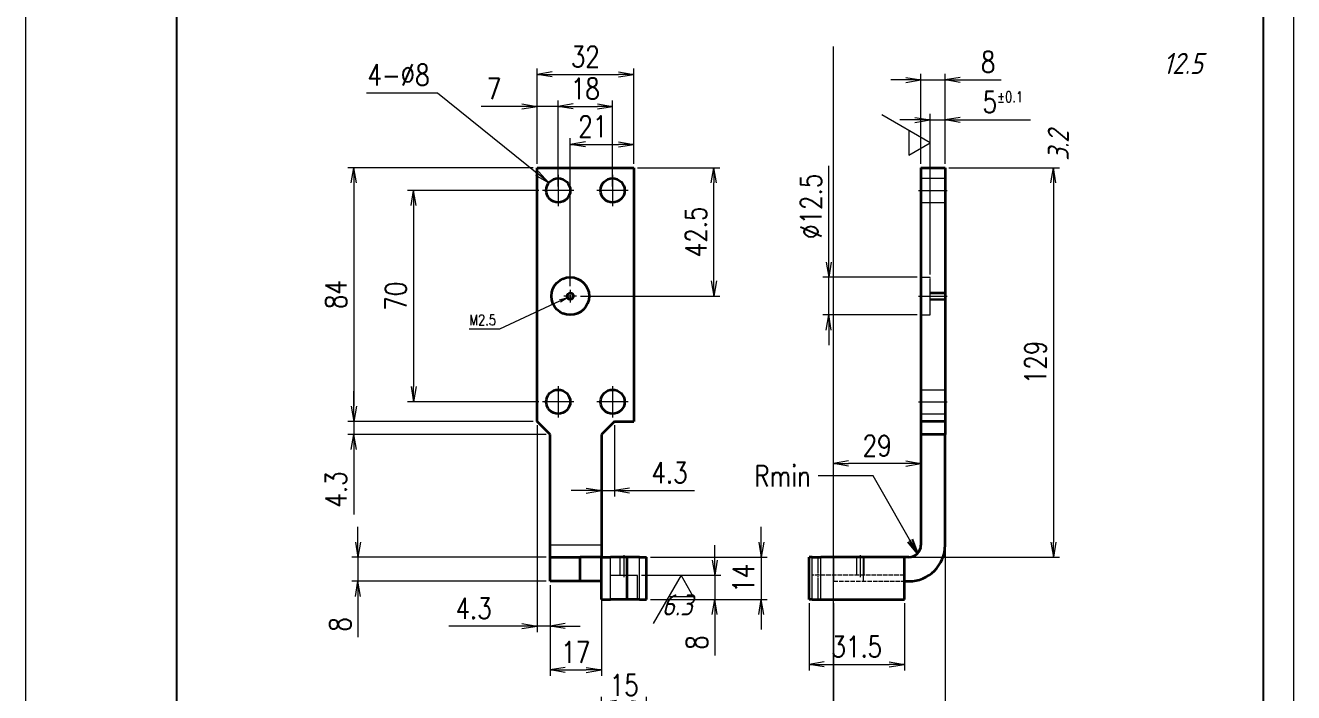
# Model space of a CAD drawing. Header units: millimetres. Extents: x -24576 to 162381, y -42879 to 1708.
# Drawn here: x 94812.8 to 95232.8, y 1090.1 to 1311 of the extents above; entities that cross this region are included whole.
import ezdxf
from ezdxf.enums import TextEntityAlignment as Align

# ---------------------------------------------------------------- set-up
doc = ezdxf.new("R2010")
doc.units = ezdxf.units.MM
doc.header["$LTSCALE"] = 0.5
for name, pattern in [('AM_ISO02W050x2', [3.75, 3, -0.75]), ('AM_ISO08W050x2', [9, 6, -0.75, 1.5, -0.75]), ('DOT2', [0.125, 0, -0.125])]:
    doc.linetypes.add(name, pattern=pattern)
for name, color, linetype, lineweight in [('CENTER', 2, 'AM_ISO08W050x2', 15), ('HIDDEN', 1, 'AM_ISO02W050x2', 18), ('图框', 7, 'Continuous', 18), ('标注线', 3, 'Continuous', 18), ('细实线', 3, 'Continuous', 18)]:
    doc.layers.add(name, color=color, linetype=linetype, lineweight=lineweight)
doc.layers.add('SYMBOL', color=7, linetype='Continuous')
doc.layers.add('图\\M+19E79\\M+195B6\\M+18E9A', color=7, linetype='Continuous')
doc.layers.add('打印-禁用', color=7, linetype='Continuous', lineweight=15, plot=False)
doc.styles.add('DIM', font='romans.shx', dxfattribs={"width": 0.8, "bigfont": 'bigfont.shx'})
doc.styles.add('机械长仿宋', font='gbenor.shx', dxfattribs={"height": 1, "bigfont": 'gbcbig.shx'})
doc.dimstyles.new('DEH 1-1$3', dxfattribs={"dimtxt": 3.5, "dimasz": 2.5, "dimexe": 1, "dimexo": 0.625, "dimgap": 1.2, "dimtad": 1, "dimtoh": 1, "dimdsep": 46, "dimtxsty": 'DIM', "dimblk": 'OPEN', "dimcen": 0, "dimclrd": 8, "dimclre": 8, "dimclrt": 2, "dimazin": 2, "dimtfac": 0.5, "dimtofl": 0, "dimtmove": 0, "dimatfit": 3, "dimldrblk": 'OPEN', "dimfxl": 0, "dimtolj": 2, "dimlwd": 18, "dimlwe": 18, "dimarcsym": 0})
doc.dimstyles.new('DEH 1-2$0', dxfattribs={"dimscale": 2, "dimtxt": 3.5, "dimasz": 2.5, "dimexe": 1, "dimexo": 0.625, "dimgap": 1.2, "dimtad": 1, "dimdsep": 46, "dimtxsty": 'DIM', "dimblk": 'OPEN', "dimcen": 0, "dimclrd": 8, "dimclre": 8, "dimclrt": 2, "dimazin": 2, "dimtfac": 0.5, "dimtmove": 0, "dimatfit": 3, "dimldrblk": 'OPEN', "dimfxl": 0, "dimtolj": 2, "dimlwd": 13, "dimlwe": 13, "dimarcsym": 0})
doc.dimstyles.new('DEH 1-2$3', dxfattribs={"dimscale": 2, "dimtxt": 3.5, "dimasz": 2.5, "dimexe": 1, "dimexo": 0.625, "dimgap": 1.2, "dimtad": 1, "dimtoh": 1, "dimdsep": 46, "dimtxsty": 'DIM', "dimblk": 'OPEN', "dimcen": 0, "dimclrd": 8, "dimclre": 8, "dimclrt": 2, "dimazin": 2, "dimtfac": 0.5, "dimtofl": 0, "dimtmove": 0, "dimatfit": 3, "dimldrblk": 'OPEN', "dimfxl": 0, "dimtolj": 2, "dimlwd": 18, "dimlwe": 18, "dimarcsym": 0})
doc.dimstyles.new('DEH 1-2$7', dxfattribs={"dimscale": 2, "dimtxt": 3.5, "dimasz": 2.5, "dimexe": 1, "dimexo": 0.625, "dimgap": 1.2, "dimtad": 1, "dimdsep": 46, "dimtxsty": 'DIM', "dimblk": 'OPEN', "dimcen": 0, "dimclrd": 8, "dimclre": 8, "dimclrt": 2, "dimazin": 2, "dimtfac": 0.5, "dimtmove": 0, "dimatfit": 3, "dimldrblk": 'OPEN', "dimfxl": 0, "dimtolj": 2, "dimlwd": 13, "dimlwe": 13, "dimarcsym": 0})

# ---------------------------------------------------------------- blocks, each defined once
blk = doc.blocks.new('GZDEH零件A4图框V01版')
at = {"layer": '图\\M+19E79\\M+195B6\\M+18E9A', "linetype": 'Continuous'}
for p, q in [((25, 292), (25, 13.5)), ((205, 13.5), (205, 292))]:
    blk.add_line(p, q, dxfattribs=at)
at = {"layer": '打印-禁用', "linetype": 'Continuous'}
for p, q in [((0, 297), (0, 0)), ((210, 297), (210, 0))]:
    blk.add_line(p, q, dxfattribs=at)
blk = doc.blocks.new('DEH A4')
at = {"layer": '图框'}
blk.add_blockref('GZDEH零件A4图框V01版', (0, 0), dxfattribs=at)
blk = doc.blocks.new('FINISHER_TR')
at = {"layer": '标注线'}
for p, q in [((0, 0), (4.62, 8)), ((-2.02, 3.5), (0, 0)), ((2.02, 3.5), (-2.02, 3.5))]:
    blk.add_line(p, q, dxfattribs=at)
at = {"layer": '标注线', "color": 2, "style": '机械长仿宋', "oblique": 15}
blk.add_attdef('0.0', text='', height=3.5, dxfattribs=at).set_placement((2.03, -24.04), align=Align.BOTTOM_RIGHT)
blk = doc.blocks.new('其余12.5')
at = {"layer": '标注线'}
blk.add_blockref('FINISHER_TR', (0, 0), dxfattribs=at).add_auto_attribs({'0.0': '12.5'})
at = {"layer": '标注线', "color": 7, "linetype": 'DOT2', "style": '机械长仿宋'}
blk.add_text('其余', height=3.5, dxfattribs=at).set_placement((-8.38, 0.4))
blk = doc.blocks.new('_Open')
at = {"color": 0, "linetype": 'ByBlock', "lineweight": -2}
for p, q in [((-1, 0.167), (0, 0)), ((-1, -0.167), (0, 0)), ((0, 0), (-1, 0))]:
    blk.add_line(p, q, dxfattribs=at)
blk = doc.blocks.new('*D7')
at = {"layer": 'Defpoints', "color": 0, "transparency": 16777216}
for p in [(94984, 1256.4), (94941.33, 1186.4), (94984, 1186.4)]:
    blk.add_point(p, dxfattribs=at)
at = {"layer": '标注线', "color": 8, "lineweight": 13, "transparency": 16777216}
for p, q in [((94982.75, 1256.4), (94939.33, 1256.4)), ((94941.33, 1251.4), (94941.33, 1191.4)), ((94982.75, 1186.4), (94939.33, 1186.4))]:
    blk.add_line(p, q, dxfattribs=at)
at = {"layer": '标注线', "color": 8, "lineweight": 13, "transparency": 16777216, "xscale": 5, "yscale": 5, "zscale": 5}
for p, rotation in [((94941.33, 1256.4), 90), ((94941.33, 1186.4), 270)]:
    blk.add_blockref('_Open', p, dxfattribs=dict(at, rotation=rotation))
at = {"layer": '标注线', "color": 2, "transparency": 16777216, "insert": (94935.43, 1221.36), "char_height": 7, "attachment_point": 5, "rotation": 90, "style": 'DIM'}
blk.add_mtext('\\A2;70', dxfattribs=at)
blk = doc.blocks.new('*D8')
at = {"layer": 'Defpoints', "color": 0, "transparency": 16777216}
for p in [(95007.2, 1284.19), (94989.2, 1256.4), (95007.2, 1256.4)]:
    blk.add_point(p, dxfattribs=at)
at = {"layer": '标注线', "color": 8, "lineweight": 13, "transparency": 16777216}
for p, q in [((94989.2, 1257.65), (94989.2, 1286.19)), ((95007.2, 1257.65), (95007.2, 1286.19)), ((94994.2, 1284.19), (95002.2, 1284.19))]:
    blk.add_line(p, q, dxfattribs=at)
at = {"layer": '标注线', "color": 8, "lineweight": 13, "transparency": 16777216, "xscale": 5, "yscale": 5, "zscale": 5, "rotation": 180}
blk.add_blockref('_Open', (94989.2, 1284.19), dxfattribs=at)
at = {"layer": '标注线', "color": 8, "lineweight": 13, "transparency": 16777216, "xscale": 5, "yscale": 5, "zscale": 5}
blk.add_blockref('_Open', (95007.2, 1284.19), dxfattribs=at)
at = {"layer": '标注线', "color": 2, "transparency": 16777216, "insert": (94998.2, 1290.09), "char_height": 7, "attachment_point": 5, "style": 'DIM'}
blk.add_mtext('\\A2;18', dxfattribs=at)
blk = doc.blocks.new('*D9')
at = {"layer": 'Defpoints', "color": 0, "transparency": 16777216}
for p in [(95014.2, 1294.78), (94982.2, 1263.9), (95014.2, 1263.9)]:
    blk.add_point(p, dxfattribs=at)
at = {"layer": '标注线', "color": 8, "lineweight": 13, "transparency": 16777216}
for p, q in [((94982.2, 1265.15), (94982.2, 1296.78)), ((94987.2, 1294.78), (95009.2, 1294.78)), ((95014.2, 1265.15), (95014.2, 1296.78))]:
    blk.add_line(p, q, dxfattribs=at)
at = {"layer": '标注线', "color": 8, "lineweight": 13, "transparency": 16777216, "xscale": 5, "yscale": 5, "zscale": 5, "rotation": 180}
blk.add_blockref('_Open', (94982.2, 1294.78), dxfattribs=at)
at = {"layer": '标注线', "color": 8, "lineweight": 13, "transparency": 16777216, "xscale": 5, "yscale": 5, "zscale": 5}
blk.add_blockref('_Open', (95014.2, 1294.78), dxfattribs=at)
at = {"layer": '标注线', "color": 2, "transparency": 16777216, "insert": (94998.2, 1300.68), "char_height": 7, "attachment_point": 5, "style": 'DIM'}
blk.add_mtext('\\A2;32', dxfattribs=at)
blk = doc.blocks.new('*D10')
at = {"layer": 'Defpoints', "color": 0, "transparency": 16777216}
for p in [(94982.2, 1263.9), (94921.52, 1179.9), (94982.2, 1179.9)]:
    blk.add_point(p, dxfattribs=at)
at = {"layer": '标注线', "color": 8, "lineweight": 13, "transparency": 16777216}
for p, q in [((94980.95, 1263.9), (94919.52, 1263.9)), ((94921.52, 1258.9), (94921.52, 1184.9)), ((94980.95, 1179.9), (94919.52, 1179.9))]:
    blk.add_line(p, q, dxfattribs=at)
at = {"layer": '标注线', "color": 8, "lineweight": 13, "transparency": 16777216, "xscale": 5, "yscale": 5, "zscale": 5}
for p, rotation in [((94921.52, 1263.9), 90), ((94921.52, 1179.9), 270)]:
    blk.add_blockref('_Open', p, dxfattribs=dict(at, rotation=rotation))
at = {"layer": '标注线', "color": 2, "transparency": 16777216, "insert": (94915.62, 1221.9), "char_height": 7, "attachment_point": 5, "rotation": 90, "style": 'DIM'}
blk.add_mtext('\\A2;84', dxfattribs=at)
blk = doc.blocks.new('*D11')
at = {"layer": 'Defpoints', "color": 0, "transparency": 16777216}
for p in [(94982.2, 1179.9), (94921.52, 1175.6), (94986.5, 1175.6)]:
    blk.add_point(p, dxfattribs=at)
at = {"layer": '标注线', "color": 8, "lineweight": 13, "transparency": 16777216}
for p, q in [((94921.52, 1184.9), (94921.52, 1189.9)), ((94980.95, 1179.9), (94919.52, 1179.9)), ((94921.52, 1179.9), (94921.52, 1175.6)), ((94985.25, 1175.6), (94919.52, 1175.6)), ((94921.52, 1170.6), (94921.52, 1149.06))]:
    blk.add_line(p, q, dxfattribs=at)
at = {"layer": '标注线', "color": 8, "lineweight": 13, "transparency": 16777216, "xscale": 5, "yscale": 5, "zscale": 5}
for p, rotation in [((94921.52, 1179.9), 270), ((94921.52, 1175.6), 90)]:
    blk.add_blockref('_Open', p, dxfattribs=dict(at, rotation=rotation))
at = {"layer": '标注线', "color": 2, "transparency": 16777216, "insert": (94915.62, 1157.33), "char_height": 7, "attachment_point": 5, "rotation": 90, "style": 'DIM'}
blk.add_mtext('\\A2;4.3', dxfattribs=at)
blk = doc.blocks.new('*D12')
at = {"layer": 'Defpoints', "color": 0, "transparency": 16777216}
for p in [(95117.33, 1292.99), (95109.33, 1263.9), (95117.33, 1263.9)]:
    blk.add_point(p, dxfattribs=at)
at = {"layer": '标注线', "color": 8, "lineweight": 13, "transparency": 16777216}
for p, q in [((95109.33, 1265.15), (95109.33, 1294.99)), ((95117.33, 1265.15), (95117.33, 1294.99)), ((95104.33, 1292.99), (95099.33, 1292.99)), ((95109.33, 1292.99), (95117.33, 1292.99)), ((95122.33, 1292.99), (95135.86, 1292.99))]:
    blk.add_line(p, q, dxfattribs=at)
at = {"layer": '标注线', "color": 8, "lineweight": 13, "transparency": 16777216, "xscale": 5, "yscale": 5, "zscale": 5}
blk.add_blockref('_Open', (95109.33, 1292.99), dxfattribs=at)
at = {"layer": '标注线', "color": 8, "lineweight": 13, "transparency": 16777216, "xscale": 5, "yscale": 5, "zscale": 5, "rotation": 180}
blk.add_blockref('_Open', (95117.33, 1292.99), dxfattribs=at)
at = {"layer": '标注线', "color": 2, "transparency": 16777216, "insert": (95131.6, 1298.89), "char_height": 7, "attachment_point": 5, "style": 'DIM'}
blk.add_mtext('\\A2;8', dxfattribs=at)
blk = doc.blocks.new('*D13')
at = {"layer": 'Defpoints', "color": 0, "transparency": 16777216}
for p in [(94986.09, 1258.91), (94992.31, 1253.88)]:
    blk.add_point(p, dxfattribs=at)
at = {"layer": '标注线', "color": 8, "lineweight": 18, "transparency": 16777216}
for p, q in [((94925.77, 1288.74), (94949.24, 1288.74)), ((94949.24, 1288.74), (94982.2, 1262.06))]:
    blk.add_line(p, q, dxfattribs=at)
at = {"layer": '标注线', "color": 8, "lineweight": 18, "transparency": 16777216, "xscale": 5, "yscale": 5, "zscale": 5, "rotation": 321.0126095269019}
blk.add_blockref('_Open', (94986.09, 1258.91), dxfattribs=at)
at = {"layer": '标注线', "color": 2, "transparency": 16777216, "insert": (94936.31, 1294.64), "char_height": 7, "attachment_point": 5, "style": 'DIM'}
blk.add_mtext('\\A2;4-%%c8', dxfattribs=at)
blk = doc.blocks.new('*D14')
at = {"layer": 'Defpoints', "color": 0, "transparency": 16777216}
for p in [(95117.33, 1263.9), (95105.33, 1134.95), (95153.18, 1134.95)]:
    blk.add_point(p, dxfattribs=at)
at = {"layer": '标注线', "color": 8, "lineweight": 13, "transparency": 16777216}
for p, q in [((95118.58, 1263.9), (95155.18, 1263.9)), ((95153.18, 1258.9), (95153.18, 1139.95)), ((95106.58, 1134.95), (95155.18, 1134.95))]:
    blk.add_line(p, q, dxfattribs=at)
at = {"layer": '标注线', "color": 8, "lineweight": 13, "transparency": 16777216, "xscale": 5, "yscale": 5, "zscale": 5}
for p, rotation in [((95153.18, 1263.9), 90), ((95153.18, 1134.95), 270)]:
    blk.add_blockref('_Open', p, dxfattribs=dict(at, rotation=rotation))
at = {"layer": '标注线', "color": 2, "transparency": 16777216, "insert": (95147.28, 1199.42), "char_height": 7, "attachment_point": 5, "rotation": 90, "style": 'DIM'}
blk.add_mtext('\\A2;129', dxfattribs=at)
blk = doc.blocks.new('*D15')
at = {"layer": 'Defpoints', "color": 0, "transparency": 16777216}
for p in [(94982.2, 1179.9), (94986.5, 1126.95), (94986.5, 1112.11)]:
    blk.add_point(p, dxfattribs=at)
at = {"layer": '标注线', "color": 8, "lineweight": 13, "transparency": 16777216}
for p, q in [((94982.2, 1178.65), (94982.2, 1110.11)), ((94986.5, 1125.7), (94986.5, 1110.11)), ((94977.2, 1112.11), (94952.94, 1112.11)), ((94986.5, 1112.11), (94982.2, 1112.11)), ((94991.5, 1112.11), (94996.5, 1112.11))]:
    blk.add_line(p, q, dxfattribs=at)
at = {"layer": '标注线', "color": 8, "lineweight": 13, "transparency": 16777216, "xscale": 5, "yscale": 5, "zscale": 5}
blk.add_blockref('_Open', (94982.2, 1112.11), dxfattribs=at)
at = {"layer": '标注线', "color": 8, "lineweight": 13, "transparency": 16777216, "xscale": 5, "yscale": 5, "zscale": 5, "rotation": 180}
blk.add_blockref('_Open', (94986.5, 1112.11), dxfattribs=at)
at = {"layer": '标注线', "color": 2, "transparency": 16777216, "insert": (94961.21, 1118.01), "char_height": 7, "attachment_point": 5, "style": 'DIM'}
blk.add_mtext('\\A2;4.3', dxfattribs=at)
blk = doc.blocks.new('*D16')
at = {"layer": 'Defpoints', "color": 0, "transparency": 16777216}
for p in [(94986.5, 1126.95), (95003.5, 1126.95), (95003.5, 1097.59)]:
    blk.add_point(p, dxfattribs=at)
at = {"layer": '标注线', "color": 8, "lineweight": 13, "transparency": 16777216}
for p, q in [((94986.5, 1125.7), (94986.5, 1095.59)), ((95003.5, 1125.7), (95003.5, 1095.59)), ((94991.5, 1097.59), (94998.5, 1097.59))]:
    blk.add_line(p, q, dxfattribs=at)
at = {"layer": '标注线', "color": 8, "lineweight": 13, "transparency": 16777216, "xscale": 5, "yscale": 5, "zscale": 5, "rotation": 180}
blk.add_blockref('_Open', (94986.5, 1097.59), dxfattribs=at)
at = {"layer": '标注线', "color": 8, "lineweight": 13, "transparency": 16777216, "xscale": 5, "yscale": 5, "zscale": 5}
blk.add_blockref('_Open', (95003.5, 1097.59), dxfattribs=at)
at = {"layer": '标注线', "color": 2, "transparency": 16777216, "insert": (94995, 1103.49), "char_height": 7, "attachment_point": 5, "style": 'DIM'}
blk.add_mtext('\\A2;17', dxfattribs=at)
blk = doc.blocks.new('*D17')
at = {"layer": 'Defpoints', "color": 0, "transparency": 16777216}
for p in [(95007.8, 1179.9), (95003.5, 1175.6), (95007.8, 1156.99)]:
    blk.add_point(p, dxfattribs=at)
at = {"layer": '标注线', "color": 8, "lineweight": 13, "transparency": 16777216}
for p, q in [((95007.8, 1178.65), (95007.8, 1154.99)), ((95003.5, 1174.35), (95003.5, 1154.99)), ((94998.5, 1156.99), (94993.5, 1156.99)), ((95003.5, 1156.99), (95007.8, 1156.99)), ((95012.8, 1156.99), (95034.33, 1156.99))]:
    blk.add_line(p, q, dxfattribs=at)
at = {"layer": '标注线', "color": 8, "lineweight": 13, "transparency": 16777216, "xscale": 5, "yscale": 5, "zscale": 5}
blk.add_blockref('_Open', (95003.5, 1156.99), dxfattribs=at)
at = {"layer": '标注线', "color": 8, "lineweight": 13, "transparency": 16777216, "xscale": 5, "yscale": 5, "zscale": 5, "rotation": 180}
blk.add_blockref('_Open', (95007.8, 1156.99), dxfattribs=at)
at = {"layer": '标注线', "color": 2, "transparency": 16777216, "insert": (95026.07, 1162.89), "char_height": 7, "attachment_point": 5, "style": 'DIM'}
blk.add_mtext('\\A2;4.3', dxfattribs=at)
blk = doc.blocks.new('*D21')
at = {"layer": 'Defpoints', "color": 0, "transparency": 16777216}
for p in [(95018.5, 1086.66), (95003.5, 1024.05), (95018.5, 1023.17)]:
    blk.add_point(p, dxfattribs=at)
at = {"layer": '标注线', "color": 8, "lineweight": 13, "transparency": 16777216}
for p, q in [((95003.5, 1025.3), (95003.5, 1088.66)), ((95018.5, 1024.42), (95018.5, 1088.66)), ((95008.5, 1086.66), (95013.5, 1086.66))]:
    blk.add_line(p, q, dxfattribs=at)
at = {"layer": '标注线', "color": 8, "lineweight": 13, "transparency": 16777216, "xscale": 5, "yscale": 5, "zscale": 5, "rotation": 180}
blk.add_blockref('_Open', (95003.5, 1086.66), dxfattribs=at)
at = {"layer": '标注线', "color": 8, "lineweight": 13, "transparency": 16777216, "xscale": 5, "yscale": 5, "zscale": 5}
blk.add_blockref('_Open', (95018.5, 1086.66), dxfattribs=at)
at = {"layer": '标注线', "color": 2, "transparency": 16777216, "insert": (95011.05, 1092.56), "char_height": 7, "attachment_point": 5, "style": 'DIM'}
blk.add_mtext('\\A2;15', dxfattribs=at)
blk = doc.blocks.new('*D22')
at = {"layer": 'Defpoints', "color": 0, "transparency": 16777216}
for p in [(95018.5, 1134.95), (95018.5, 1120.95), (95056.45, 1120.95)]:
    blk.add_point(p, dxfattribs=at)
at = {"layer": '标注线', "color": 8, "lineweight": 13, "transparency": 16777216}
for p, q in [((95056.45, 1139.95), (95056.45, 1144.95)), ((95019.75, 1134.95), (95058.45, 1134.95)), ((95056.45, 1134.95), (95056.45, 1120.95)), ((95019.75, 1120.95), (95058.45, 1120.95)), ((95056.45, 1115.95), (95056.45, 1110.95))]:
    blk.add_line(p, q, dxfattribs=at)
at = {"layer": '标注线', "color": 8, "lineweight": 13, "transparency": 16777216, "xscale": 5, "yscale": 5, "zscale": 5}
for p, rotation in [((95056.45, 1134.95), 270), ((95056.45, 1120.95), 90)]:
    blk.add_blockref('_Open', p, dxfattribs=dict(at, rotation=rotation))
at = {"layer": '标注线', "color": 2, "transparency": 16777216, "insert": (95050.55, 1127.95), "char_height": 7, "attachment_point": 5, "rotation": 90, "style": 'DIM'}
blk.add_mtext('\\A2;14', dxfattribs=at)
blk = doc.blocks.new('*D23')
at = {"layer": 'Defpoints', "color": 0, "transparency": 16777216}
for p in [(95072.33, 1120.95), (95103.83, 1120.95), (95103.83, 1099.41)]:
    blk.add_point(p, dxfattribs=at)
at = {"layer": '标注线', "color": 8, "lineweight": 13, "transparency": 16777216}
for p, q in [((95072.33, 1119.7), (95072.33, 1097.41)), ((95103.83, 1119.7), (95103.83, 1097.41)), ((95077.33, 1099.41), (95098.83, 1099.41))]:
    blk.add_line(p, q, dxfattribs=at)
at = {"layer": '标注线', "color": 8, "lineweight": 13, "transparency": 16777216, "xscale": 5, "yscale": 5, "zscale": 5, "rotation": 180}
blk.add_blockref('_Open', (95072.33, 1099.41), dxfattribs=at)
at = {"layer": '标注线', "color": 8, "lineweight": 13, "transparency": 16777216, "xscale": 5, "yscale": 5, "zscale": 5}
blk.add_blockref('_Open', (95103.83, 1099.41), dxfattribs=at)
at = {"layer": '标注线', "color": 2, "transparency": 16777216, "insert": (95088.08, 1105.31), "char_height": 7, "attachment_point": 5, "style": 'DIM'}
blk.add_mtext('\\A2;31.5', dxfattribs=at)
blk = doc.blocks.new('*D28')
at = {"layer": 'Defpoints', "color": 0, "transparency": 16777216}
for p in [(95015.5, 1128.95), (95041.02, 1128.95), (95018.5, 1120.95)]:
    blk.add_point(p, dxfattribs=at)
at = {"layer": '标注线', "color": 8, "lineweight": 13, "transparency": 16777216}
for p, q in [((95041.02, 1133.95), (95041.02, 1138.95)), ((95016.75, 1128.95), (95043.02, 1128.95)), ((95041.02, 1128.95), (95041.02, 1120.95)), ((95019.75, 1120.95), (95043.02, 1120.95)), ((95041.02, 1115.95), (95041.02, 1102.41))]:
    blk.add_line(p, q, dxfattribs=at)
at = {"layer": '标注线', "color": 8, "lineweight": 13, "transparency": 16777216, "xscale": 5, "yscale": 5, "zscale": 5}
for p, rotation in [((95041.02, 1128.95), 270), ((95041.02, 1120.95), 90)]:
    blk.add_blockref('_Open', p, dxfattribs=dict(at, rotation=rotation))
at = {"layer": '标注线', "color": 2, "transparency": 16777216, "insert": (95035.12, 1106.68), "char_height": 7, "attachment_point": 5, "rotation": 90, "style": 'DIM'}
blk.add_mtext('\\A2;8', dxfattribs=at)
blk = doc.blocks.new('FINISHER_BL')
at = {"layer": '细实线'}
for p, q in [((0, 0), (-4.62, -8)), ((2.02, -3.5), (0, 0)), ((-2.02, -3.5), (2.02, -3.5))]:
    blk.add_line(p, q, dxfattribs=at)
at = {"layer": '细实线', "color": 2, "style": '机械长仿宋', "oblique": 15}
blk.add_attdef('0.0', text='', height=3.5, dxfattribs=at).set_placement((-3.21, -3.16), align=Align.TOP_LEFT)
blk = doc.blocks.new('*D32')
at = {"layer": 'Defpoints', "color": 0, "transparency": 16777216}
for p in [(95078.82, 1227.65), (95109.33, 1227.65), (95109.33, 1215.15)]:
    blk.add_point(p, dxfattribs=at)
at = {"layer": '标注线', "color": 8, "lineweight": 13, "transparency": 16777216}
for p, q in [((95078.82, 1232.65), (95078.82, 1264.58)), ((95108.08, 1227.65), (95076.82, 1227.65)), ((95078.82, 1215.15), (95078.82, 1227.65)), ((95108.08, 1215.15), (95076.82, 1215.15)), ((95078.82, 1210.15), (95078.82, 1205.15))]:
    blk.add_line(p, q, dxfattribs=at)
at = {"layer": '标注线', "color": 8, "lineweight": 13, "transparency": 16777216, "xscale": 5, "yscale": 5, "zscale": 5}
for p, rotation in [((95078.82, 1227.65), 270), ((95078.82, 1215.15), 90)]:
    blk.add_blockref('_Open', p, dxfattribs=dict(at, rotation=rotation))
at = {"layer": '标注线', "color": 2, "transparency": 16777216, "insert": (95072.92, 1251.11), "char_height": 7, "attachment_point": 5, "rotation": 90, "style": 'DIM'}
blk.add_mtext('\\A2;%%c12.5', dxfattribs=at)
blk = doc.blocks.new('*D33')
at = {"layer": 'Defpoints', "color": 0, "transparency": 16777216}
for p in [(95117.33, 1279.73), (95117.33, 1263.9), (95112.33, 1227.26)]:
    blk.add_point(p, dxfattribs=at)
at = {"layer": '标注线', "color": 8, "lineweight": 13, "transparency": 16777216}
for p, q in [((95112.33, 1228.51), (95112.33, 1281.73)), ((95117.33, 1265.15), (95117.33, 1281.73)), ((95107.33, 1279.73), (95102.33, 1279.73)), ((95112.33, 1279.73), (95117.33, 1279.73)), ((95122.33, 1279.73), (95145.6, 1279.73))]:
    blk.add_line(p, q, dxfattribs=at)
at = {"layer": '标注线', "color": 8, "lineweight": 13, "transparency": 16777216, "xscale": 5, "yscale": 5, "zscale": 5}
blk.add_blockref('_Open', (95112.33, 1279.73), dxfattribs=at)
at = {"layer": '标注线', "color": 8, "lineweight": 13, "transparency": 16777216, "xscale": 5, "yscale": 5, "zscale": 5, "rotation": 180}
blk.add_blockref('_Open', (95117.33, 1279.73), dxfattribs=at)
at = {"layer": '标注线', "color": 2, "transparency": 16777216, "insert": (95136.46, 1285.63), "char_height": 7, "attachment_point": 5, "style": 'DIM'}
blk.add_mtext('\\A2;5{\\H3.500000;±0.1}', dxfattribs=at)
blk = doc.blocks.new('*D34')
at = {"layer": 'Defpoints', "color": 0, "transparency": 16777216}
for p in [(94982.2, 1284.19), (94982.2, 1263.9), (94989.2, 1257.65)]:
    blk.add_point(p, dxfattribs=at)
at = {"layer": '标注线', "color": 8, "lineweight": 13, "transparency": 16777216}
for p, q in [((94982.2, 1265.15), (94982.2, 1286.19)), ((94989.2, 1258.9), (94989.2, 1286.19)), ((94977.2, 1284.19), (94963.67, 1284.19)), ((94989.2, 1284.19), (94982.2, 1284.19)), ((94994.2, 1284.19), (94999.2, 1284.19))]:
    blk.add_line(p, q, dxfattribs=at)
at = {"layer": '标注线', "color": 8, "lineweight": 13, "transparency": 16777216, "xscale": 5, "yscale": 5, "zscale": 5}
blk.add_blockref('_Open', (94982.2, 1284.19), dxfattribs=at)
at = {"layer": '标注线', "color": 8, "lineweight": 13, "transparency": 16777216, "xscale": 5, "yscale": 5, "zscale": 5, "rotation": 180}
blk.add_blockref('_Open', (94989.2, 1284.19), dxfattribs=at)
at = {"layer": '标注线', "color": 2, "transparency": 16777216, "insert": (94967.93, 1290.09), "char_height": 7, "attachment_point": 5, "style": 'DIM'}
blk.add_mtext('\\A2;7', dxfattribs=at)
blk = doc.blocks.new('*D35')
at = {"layer": 'Defpoints', "color": 0, "transparency": 16777216}
for p in [(95014.2, 1263.9), (95040.75, 1263.9), (94995.31, 1221.4)]:
    blk.add_point(p, dxfattribs=at)
at = {"layer": '标注线', "color": 8, "lineweight": 13, "transparency": 16777216}
for p, q in [((95015.45, 1263.9), (95042.75, 1263.9)), ((95040.75, 1226.4), (95040.75, 1258.9)), ((94996.56, 1221.4), (95042.75, 1221.4))]:
    blk.add_line(p, q, dxfattribs=at)
at = {"layer": '标注线', "color": 8, "lineweight": 13, "transparency": 16777216, "xscale": 5, "yscale": 5, "zscale": 5}
for p, rotation in [((95040.75, 1263.9), 90), ((95040.75, 1221.4), 270)]:
    blk.add_blockref('_Open', p, dxfattribs=dict(at, rotation=rotation))
at = {"layer": '标注线', "color": 2, "transparency": 16777216, "insert": (95034.85, 1242.65), "char_height": 7, "attachment_point": 5, "rotation": 90, "style": 'DIM'}
blk.add_mtext('\\A2;42.5', dxfattribs=at)
blk = doc.blocks.new('*D36')
at = {"layer": 'Defpoints', "color": 0, "transparency": 16777216}
for p in [(95014.2, 1271.64), (95014.2, 1263.9), (94993.2, 1223.4)]:
    blk.add_point(p, dxfattribs=at)
at = {"layer": '标注线', "color": 8, "lineweight": 13, "transparency": 16777216}
for p, q in [((94993.2, 1224.65), (94993.2, 1273.64)), ((95014.2, 1265.15), (95014.2, 1273.64)), ((94998.2, 1271.64), (95009.2, 1271.64))]:
    blk.add_line(p, q, dxfattribs=at)
at = {"layer": '标注线', "color": 8, "lineweight": 13, "transparency": 16777216, "xscale": 5, "yscale": 5, "zscale": 5, "rotation": 180}
blk.add_blockref('_Open', (94993.2, 1271.64), dxfattribs=at)
at = {"layer": '标注线', "color": 8, "lineweight": 13, "transparency": 16777216, "xscale": 5, "yscale": 5, "zscale": 5}
blk.add_blockref('_Open', (95014.2, 1271.64), dxfattribs=at)
at = {"layer": '标注线', "color": 2, "transparency": 16777216, "insert": (95000.66, 1277.54), "char_height": 7, "attachment_point": 5, "style": 'DIM'}
blk.add_mtext('\\A2;21', dxfattribs=at)
blk = doc.blocks.new('*D37')
at = {"layer": 'Defpoints', "color": 0, "transparency": 16777216}
for p in [(94992.07, 1220.87), (94994.33, 1221.92)]:
    blk.add_point(p, dxfattribs=at)
at = {"layer": '标注线', "color": 8, "lineweight": 18, "transparency": 16777216}
for p, q in [((94969.86, 1210.54), (94989.8, 1219.81)), ((94959.73, 1210.54), (94969.86, 1210.54))]:
    blk.add_line(p, q, dxfattribs=at)
at = {"layer": '标注线', "color": 8, "lineweight": 18, "transparency": 16777216, "xscale": 2.5, "yscale": 2.5, "zscale": 2.5, "rotation": 24.93487499745117}
blk.add_blockref('_Open', (94992.07, 1220.87), dxfattribs=at)
at = {"layer": '标注线', "color": 2, "transparency": 16777216, "insert": (94964.19, 1213.49), "char_height": 3.5, "attachment_point": 5, "style": 'DIM'}
blk.add_mtext('\\A2;M2.5', dxfattribs=at)
blk = doc.blocks.new('*D38')
at = {"layer": 'Defpoints', "color": 0, "transparency": 16777216}
for p in [(94986.5, 1134.95), (94922.88, 1126.95), (94986.5, 1126.95)]:
    blk.add_point(p, dxfattribs=at)
at = {"layer": '标注线', "color": 8, "lineweight": 13, "transparency": 16777216}
for p, q in [((94922.88, 1139.95), (94922.88, 1144.95)), ((94985.25, 1134.95), (94920.88, 1134.95)), ((94922.88, 1134.95), (94922.88, 1126.95)), ((94985.25, 1126.95), (94920.88, 1126.95)), ((94922.88, 1121.95), (94922.88, 1108.41))]:
    blk.add_line(p, q, dxfattribs=at)
at = {"layer": '标注线', "color": 8, "lineweight": 13, "transparency": 16777216, "xscale": 5, "yscale": 5, "zscale": 5}
for p, rotation in [((94922.88, 1134.95), 270), ((94922.88, 1126.95), 90)]:
    blk.add_blockref('_Open', p, dxfattribs=dict(at, rotation=rotation))
at = {"layer": '标注线', "color": 2, "transparency": 16777216, "insert": (94916.98, 1112.68), "char_height": 7, "attachment_point": 5, "rotation": 90, "style": 'DIM'}
blk.add_mtext('\\A2;8', dxfattribs=at)
blk = doc.blocks.new('*D39')
at = {"layer": 'Defpoints', "color": 0, "transparency": 16777216}
for p in [(95117.33, 1138.95), (95080.33, 1120.95), (95117.33, 1074.34)]:
    blk.add_point(p, dxfattribs=at)
at = {"layer": '标注线', "color": 8, "lineweight": 13, "transparency": 16777216}
for p, q in [((95117.33, 1137.7), (95117.33, 1072.34)), ((95080.33, 1119.7), (95080.33, 1072.34)), ((95085.33, 1074.34), (95112.33, 1074.34))]:
    blk.add_line(p, q, dxfattribs=at)
at = {"layer": '标注线', "color": 8, "lineweight": 13, "transparency": 16777216, "xscale": 5, "yscale": 5, "zscale": 5, "rotation": 180}
blk.add_blockref('_Open', (95080.33, 1074.34), dxfattribs=at)
at = {"layer": '标注线', "color": 8, "lineweight": 13, "transparency": 16777216, "xscale": 5, "yscale": 5, "zscale": 5}
blk.add_blockref('_Open', (95117.33, 1074.34), dxfattribs=at)
at = {"layer": '标注线', "color": 2, "transparency": 16777216, "insert": (95098.83, 1080.24), "char_height": 7, "attachment_point": 5, "style": 'DIM'}
blk.add_mtext('\\A2;37', dxfattribs=at)
blk = doc.blocks.new('*D40')
at = {"layer": 'Defpoints', "color": 0, "transparency": 16777216}
for p in [(95080.33, 1165.95), (95080.33, 1138.95), (95109.33, 1138.95)]:
    blk.add_point(p, dxfattribs=at)
at = {"layer": '标注线', "color": 8, "lineweight": 13, "transparency": 16777216}
for p, q in [((95080.33, 1140.2), (95080.33, 1167.95)), ((95109.33, 1140.2), (95109.33, 1167.95)), ((95104.33, 1165.95), (95085.33, 1165.95))]:
    blk.add_line(p, q, dxfattribs=at)
at = {"layer": '标注线', "color": 8, "lineweight": 13, "transparency": 16777216, "xscale": 5, "yscale": 5, "zscale": 5, "rotation": 180}
blk.add_blockref('_Open', (95080.33, 1165.95), dxfattribs=at)
at = {"layer": '标注线', "color": 8, "lineweight": 13, "transparency": 16777216, "xscale": 5, "yscale": 5, "zscale": 5}
blk.add_blockref('_Open', (95109.33, 1165.95), dxfattribs=at)
at = {"layer": '标注线', "color": 2, "transparency": 16777216, "insert": (95094.83, 1171.85), "char_height": 7, "attachment_point": 5, "style": 'DIM'}
blk.add_mtext('\\A2;29', dxfattribs=at)

msp = doc.modelspace()

# ---------------------------------------------------------------- linework, layer by layer
at = {"color": 7, "lineweight": 35}
for p, q in [((94982.2, 1263.895), (95014.2, 1263.895)), ((94982.2, 1179.895), (94982.2, 1263.895)), ((95014.2, 1263.895), (95014.2, 1179.895)), ((95109.33, 1263.895), (95109.33, 1179.895)), ((95117.33, 1263.895), (95117.33, 1179.895)), ((94986.5, 1138.945), (94986.5, 1175.595)), ((95003.5, 1175.595), (95003.5, 1138.945)), ((95109.33, 1175.595), (95109.33, 1138.945)), ((95117.33, 1138.945), (95117.33, 1175.595)), ((95103.83, 1134.945), (95076.21, 1134.945)), ((95105.33, 1134.945), (95080.33, 1134.945)), ((95076.21, 1120.945), (95103.83, 1120.945))]:
    msp.add_line(p, q, dxfattribs=at)
at = {"color": 7, "lineweight": 35, "ltscale": 0.2}
for p, q in [((95109.33, 1263.895), (95117.33, 1263.895)), ((95117.33, 1179.895), (95109.33, 1179.895)), ((95117.33, 1175.595), (95109.33, 1175.595)), ((94986.5, 1126.945), (94986.5, 1134.945)), ((94996.5, 1126.945), (94996.5, 1134.945))]:
    msp.add_line(p, q, dxfattribs=at)
at = {"color": 7, "lineweight": 35, "ltscale": 0.152028}
for p, q in [((94986.5, 1175.595), (94982.2, 1179.895)), ((95007.8, 1179.895), (95003.5, 1175.595))]:
    msp.add_line(p, q, dxfattribs=at)
at = {"color": 7, "lineweight": 35, "ltscale": 0.16}
msp.add_line((95007.8, 1179.895), (95014.2, 1179.895), dxfattribs=at)
at = {"color": 7, "lineweight": 35, "ltscale": 0.1075}
for p, q in [((95109.33, 1179.895), (95109.33, 1175.595)), ((95117.33, 1179.895), (95117.33, 1175.595))]:
    msp.add_line(p, q, dxfattribs=at)
at = {"color": 7, "lineweight": 35, "ltscale": 0.1}
for p, q in [((94986.5, 1134.945), (94986.5, 1138.945)), ((95003.5, 1138.945), (95003.5, 1134.945))]:
    msp.add_line(p, q, dxfattribs=at)
at = {"color": 7, "lineweight": 13, "ltscale": 0.425}
msp.add_line((95003.5, 1138.945), (94986.5, 1138.945), dxfattribs=at)
at = {"color": 7, "lineweight": 35, "ltscale": 0.25}
for p, q in [((94986.5, 1134.945), (94996.5, 1134.945)), ((94996.5, 1126.945), (94986.5, 1126.945))]:
    msp.add_line(p, q, dxfattribs=at)
at = {"color": 7, "lineweight": 35, "ltscale": 0.175}
for p, q in [((95003.5, 1134.945), (94996.5, 1134.945)), ((95003.5, 1126.945), (94996.5, 1126.945))]:
    msp.add_line(p, q, dxfattribs=at)
at = {"color": 7, "lineweight": 35, "ltscale": 0.35}
for p, q in [((95003.5, 1120.945), (95003.5, 1134.945)), ((95012.071, 1120.945), (95012.071, 1134.945)), ((95018.5, 1120.945), (95018.5, 1134.945)), ((95072.33, 1120.945), (95072.33, 1134.945)), ((95103.83, 1120.945), (95103.83, 1134.945))]:
    msp.add_line(p, q, dxfattribs=at)
at = {"color": 7, "lineweight": 35, "ltscale": 0.075}
for p, q in [((95003.5, 1134.945), (95006.5, 1134.945)), ((95003.5, 1120.945), (95006.5, 1120.945))]:
    msp.add_line(p, q, dxfattribs=at)
at = {"color": 7, "lineweight": 13, "ltscale": 0.35}
for p, q in [((95006.5, 1120.945), (95006.5, 1134.945)), ((95016.181, 1120.945), (95016.181, 1134.945)), ((95073.289, 1120.945), (95073.289, 1134.945)), ((95076.21, 1120.945), (95076.21, 1134.945))]:
    msp.add_line(p, q, dxfattribs=at)
at = {"color": 7, "lineweight": 35, "ltscale": 0.139286}
for p, q in [((95012.071, 1134.945), (95006.5, 1134.945)), ((95012.071, 1120.945), (95006.5, 1120.945))]:
    msp.add_line(p, q, dxfattribs=at)
at = {"color": 7, "lineweight": 35, "ltscale": 0.102757}
for p, q in [((95016.181, 1134.945), (95012.071, 1134.945)), ((95016.181, 1120.945), (95012.071, 1120.945))]:
    msp.add_line(p, q, dxfattribs=at)
at = {"color": 7, "lineweight": 35, "ltscale": 0.057958}
for p, q in [((95016.181, 1134.945), (95018.5, 1134.945)), ((95016.181, 1120.945), (95018.5, 1120.945))]:
    msp.add_line(p, q, dxfattribs=at)
at = {"color": 7, "lineweight": 35, "ltscale": 0.023977}
for p, q in [((95073.289, 1134.945), (95072.33, 1134.945)), ((95073.289, 1120.945), (95072.33, 1120.945))]:
    msp.add_line(p, q, dxfattribs=at)
at = {"color": 7, "lineweight": 35, "ltscale": 0.073038}
for p, q in [((95073.289, 1134.945), (95076.21, 1134.945)), ((95073.289, 1120.945), (95076.21, 1120.945))]:
    msp.add_line(p, q, dxfattribs=at)
at = {"color": 7, "lineweight": 35, "ltscale": 0.0375}
msp.add_line((95103.83, 1126.945), (95105.33, 1126.945), dxfattribs=at)
at = {"color": 7, "lineweight": 35}
for centre, radius in [((94989.2, 1256.395), 4), ((95007.2, 1256.395), 4), ((94993.2, 1221.395), 6.25), ((94993.2, 1221.395), 1), ((94989.2, 1186.395), 4), ((95007.2, 1186.395), 4)]:
    msp.add_circle(centre, radius, dxfattribs=at)
at = {"color": 7, "lineweight": 13}
msp.add_arc((94993.2, 1221.395), 1.25, 169.99999, 100.00001, dxfattribs=at)
at = {"color": 7, "lineweight": 35}
for radius in [12, 4]:
    msp.add_arc((95105.33, 1138.945), radius, 270, 0, dxfattribs=at)
at = {"layer": 'CENTER', "ltscale": 0.260001}
for p, q in [((94989.2, 1261.595), (94989.2, 1251.195)), ((95007.2, 1261.595), (95007.2, 1251.195)), ((94994.4, 1256.395), (94984, 1256.395)), ((95012.4, 1256.395), (95002, 1256.395)), ((94989.2, 1191.595), (94989.2, 1181.195)), ((95007.2, 1191.595), (95007.2, 1181.195))]:
    msp.add_line(p, q, dxfattribs=at)
at = {"layer": 'CENTER', "ltscale": 0.24}
for p, q in [((95108.53, 1256.395), (95118.13, 1256.395)), ((95108.53, 1221.395), (95118.13, 1221.395)), ((95108.53, 1186.395), (95118.13, 1186.395))]:
    msp.add_line(p, q, dxfattribs=at)
at = {"layer": 'CENTER', "ltscale": 0.105365}
for p, q in [((94993.2, 1223.502), (94993.2, 1219.288)), ((94995.307, 1221.395), (94991.092, 1221.395))]:
    msp.add_line(p, q, dxfattribs=at)
at = {"layer": 'CENTER', "ltscale": 0.259999}
for p, q in [((94994.4, 1186.395), (94984, 1186.395)), ((95012.4, 1186.395), (95002, 1186.395))]:
    msp.add_line(p, q, dxfattribs=at)
at = {"layer": 'CENTER', "ltscale": 0.18}
for p, q in [((95011, 1128.345), (95011, 1135.545)), ((95089.33, 1128.345), (95089.33, 1135.545))]:
    msp.add_line(p, q, dxfattribs=at)
at = {"layer": 'HIDDEN', "ltscale": 0.2}
for p, q in [((95109.33, 1260.395), (95117.33, 1260.395)), ((95109.33, 1260.395), (95117.33, 1260.395)), ((95109.33, 1252.395), (95117.33, 1252.395)), ((95109.33, 1252.395), (95117.33, 1252.395)), ((95109.33, 1190.395), (95117.33, 1190.395)), ((95109.33, 1190.395), (95117.33, 1190.395)), ((95109.33, 1182.395), (95117.33, 1182.395)), ((95109.33, 1182.395), (95117.33, 1182.395)), ((95109.33, 1179.895), (95117.33, 1179.895)), ((95117.33, 1175.595), (95109.33, 1175.595)), ((95003.5, 1134.945), (95003.5, 1126.945)), ((95080.33, 1134.945), (95080.33, 1126.945)), ((95090.33, 1126.945), (95090.33, 1134.945)), ((95006.5, 1120.945), (95006.5, 1128.945)), ((95015.5, 1120.945), (95015.5, 1128.945)), ((95073.33, 1120.945), (95073.33, 1128.945))]:
    msp.add_line(p, q, dxfattribs=at)
at = {"layer": 'HIDDEN', "ltscale": 0.075}
for p, q in [((95109.33, 1227.645), (95112.33, 1227.645)), ((95109.33, 1215.145), (95112.33, 1215.145))]:
    msp.add_line(p, q, dxfattribs=at)
at = {"layer": 'HIDDEN', "ltscale": 0.019128}
msp.add_line((95112.33, 1226.88), (95112.33, 1227.645), dxfattribs=at)
at = {"layer": 'HIDDEN', "ltscale": 0.293372}
msp.add_line((95112.33, 1215.145), (95112.33, 1226.88), dxfattribs=at)
at = {"layer": 'HIDDEN', "ltscale": 0.125}
for p, q in [((95112.33, 1222.645), (95117.33, 1222.645)), ((95112.33, 1222.266), (95117.33, 1222.266)), ((95112.33, 1220.524), (95117.33, 1220.524)), ((95112.33, 1220.145), (95117.33, 1220.145))]:
    msp.add_line(p, q, dxfattribs=at)
at = {"layer": 'HIDDEN', "ltscale": 0.425}
msp.add_line((95003.5, 1138.945), (94986.5, 1138.945), dxfattribs=at)
at = {"layer": 'HIDDEN', "ltscale": 0.15}
for p, q in [((95009.77, 1128.945), (95009.77, 1134.945)), ((95012.229, 1128.945), (95012.229, 1134.945)), ((95088.1, 1128.945), (95088.1, 1134.945)), ((95090.559, 1128.945), (95090.559, 1134.945))]:
    msp.add_line(p, q, dxfattribs=at)
at = {"layer": 'HIDDEN', "ltscale": 0.35}
msp.add_line((95075.33, 1120.945), (95075.33, 1134.945), dxfattribs=at)
at = {"layer": 'HIDDEN', "ltscale": 0.225}
msp.add_line((95006.5, 1128.945), (95015.5, 1128.945), dxfattribs=at)
at = {"layer": 'HIDDEN'}
for p, q in [((95103.83, 1128.945), (95073.33, 1128.945)), ((95080.33, 1126.945), (95103.83, 1126.945))]:
    msp.add_line(p, q, dxfattribs=at)
at = {"layer": '标注线'}
msp.add_line((95080.33, 1019.049), (95080.33, 1304.094), dxfattribs=at)

# ---------------------------------------------------------------- block references
at = {"layer": 'SYMBOL', "xscale": 2, "yscale": 2, "zscale": 2, "rotation": 90}
msp.add_blockref('FINISHER_TR', (95112.33, 1272.141), dxfattribs=at).add_auto_attribs({'0.0': '3.2'})
at = {"layer": 'SYMBOL', "xscale": 2, "yscale": 2, "zscale": 2}
msp.add_blockref('FINISHER_BL', (95029.886, 1128.945), dxfattribs=at).add_auto_attribs({'0.0': '6.3'})
at = {"layer": '图框', "xscale": 2, "yscale": 2, "zscale": 2}
msp.add_blockref('DEH A4', (94812.751, 787.235), dxfattribs=at)
at = {"layer": '标注线', "xscale": 2, "yscale": 2, "zscale": 2}
msp.add_blockref('其余12.5', (95198.638, 1340.92), dxfattribs=at)

# ---------------------------------------------------------------- texts
at = {"layer": '标注线', "color": 2, "insert": (95072.85, 1158.342), "char_height": 7, "attachment_point": 9, "style": 'DIM'}
msp.add_mtext('\\A2;Rmin', dxfattribs=at)

# ---------------------------------------------------------------- dimensions: what is measured, and where the dimension line sits
at = {"layer": '标注线'}
for base, p1, p2, picture, middle in [((95014.2, 1294.778), (94982.2, 1263.895), (95014.2, 1263.895), '*D9', (94998.2, 1300.678)), ((95117.33, 1292.993), (95109.33, 1263.895), (95117.33, 1263.895), '*D12', (95131.596, 1298.893)), ((94982.2, 1284.193), (94989.2, 1257.645), (94982.2, 1263.895), '*D34', (94967.933, 1290.093)), ((95007.2, 1284.193), (94989.2, 1256.395), (95007.2, 1256.395), '*D8', (94998.2, 1290.093)), ((95007.8, 1156.994), (95003.5, 1175.595), (95007.8, 1179.895), '*D17', (95026.066, 1162.894)), ((95080.33, 1165.945), (95109.33, 1138.945), (95080.33, 1138.945), '*D40', (95094.83, 1171.845)), ((95117.33, 1074.337), (95080.33, 1120.945), (95117.33, 1138.945), '*D39', (95098.83, 1080.237)), ((95003.5, 1097.592), (94986.5, 1126.945), (95003.5, 1126.945), '*D16', (94995, 1103.492)), ((95103.83, 1099.412), (95072.33, 1120.945), (95103.83, 1120.945), '*D23', (95088.08, 1105.312))]:
    dim = msp.add_linear_dim(base=base, p1=p1, p2=p2, dimstyle='DEH 1-2$0', dxfattribs=at)
    dim.commit()
    dim.dimension.update_dxf_attribs({"geometry": picture, "text_midpoint": middle})
for p1, p2, dimstyle, override, picture, middle in [((94992.309, 1253.878), (94986.09, 1258.912), 'DEH 1-2$3', {"dimpost": '4-%%c<>'}, '*D13', (94936.308, 1288.738)), ((94994.333, 1221.922), (94992.066, 1220.868), 'DEH 1-1$3', {"dimpost": 'M<>'}, '*D37', (94964.192, 1210.543))]:
    dim = msp.add_diameter_dim_2p(p1=p1, p2=p2, dimstyle=dimstyle, override=override, dxfattribs=at)
    dim.commit()
    dim.dimension.update_dxf_attribs({"geometry": picture, "text_midpoint": middle, "dimtype": 163})
dim = msp.add_linear_dim(base=(95117.33, 1279.73), p1=(95112.33, 1227.263), p2=(95117.33, 1263.895), dimstyle='DEH 1-2$0', override={"dimtol": 1, "dimlim": 0, "dimtp": 0.1, "dimtm": 0.1, "dimtfac": 0.5, "dimtolj": 2}, dxfattribs=at)
dim.commit()
dim.dimension.update_dxf_attribs({"geometry": '*D33', "text_midpoint": (95136.463, 1285.63)})
for base, p1, p2, picture, middle in [((95014.2, 1271.641), (94993.2, 1223.395), (95014.2, 1263.895), '*D36', (95000.655, 1271.641)), ((94986.5, 1112.112), (94982.2, 1179.895), (94986.5, 1126.945), '*D15', (94961.209, 1112.112)), ((95018.5, 1086.657), (95003.5, 1024.049), (95018.5, 1023.168), '*D21', (95011.046, 1086.657))]:
    dim = msp.add_linear_dim(base=base, p1=p1, p2=p2, dimstyle='DEH 1-2$0', dxfattribs=at)
    dim.commit()
    dim.dimension.update_dxf_attribs({"geometry": picture, "text_midpoint": middle, "dimtype": 160})
for base, p1, p2, override, picture, middle in [((95078.819, 1227.645), (95109.33, 1215.145), (95109.33, 1227.645), {"dimpost": '%%c<>'}, '*D32', (95072.919, 1251.112)), ((95153.179, 1134.945), (95117.33, 1263.895), (95105.33, 1134.945), {"dimdec": 0}, '*D14', (95147.279, 1199.42))]:
    dim = msp.add_linear_dim(base=base, p1=p1, p2=p2, angle=90, dimstyle='DEH 1-2$0', override=override, dxfattribs=at)
    dim.commit()
    dim.dimension.update_dxf_attribs({"geometry": picture, "text_midpoint": middle})
for base, p1, p2, picture, middle in [((94921.519, 1179.895), (94982.2, 1263.895), (94982.2, 1179.895), '*D10', (94915.619, 1221.895)), ((95040.748, 1263.895), (94995.307, 1221.395), (95014.2, 1263.895), '*D35', (95034.848, 1242.645)), ((94921.519, 1175.595), (94982.2, 1179.895), (94986.5, 1175.595), '*D11', (94915.619, 1157.329)), ((94922.882, 1126.945), (94986.5, 1134.945), (94986.5, 1126.945), '*D38', (94916.982, 1112.679))]:
    dim = msp.add_linear_dim(base=base, p1=p1, p2=p2, angle=90, dimstyle='DEH 1-2$0', dxfattribs=at)
    dim.commit()
    dim.dimension.update_dxf_attribs({"geometry": picture, "text_midpoint": middle})
for base, p1, p2, picture, middle in [((94941.334, 1186.395), (94984, 1256.395), (94984, 1186.395), '*D7', (94941.334, 1221.363)), ((95056.454, 1120.945), (95018.5, 1134.945), (95018.5, 1120.945), '*D22', (95056.454, 1127.945)), ((95041.022, 1128.945), (95018.5, 1120.945), (95015.5, 1128.945), '*D28', (95041.022, 1106.679))]:
    dim = msp.add_linear_dim(base=base, p1=p1, p2=p2, angle=90, dimstyle='DEH 1-2$0', dxfattribs=at)
    dim.commit()
    dim.dimension.update_dxf_attribs({"geometry": picture, "text_midpoint": middle, "dimtype": 160})

# ---------------------------------------------------------------- leaders
at = {"layer": '标注线', "annotation_type": 0, "has_hookline": 1, "hookline_direction": 1, "text_width": 18.667}
msp.add_leader([(95108.158, 1136.117), (95093.515, 1161.842), (95075.25, 1161.842)], dimstyle='DEH 1-2$7', override={"dimgap": 1.2, "dimtad": 0}, dxfattribs=at)

doc.saveas('drawing.dxf')
